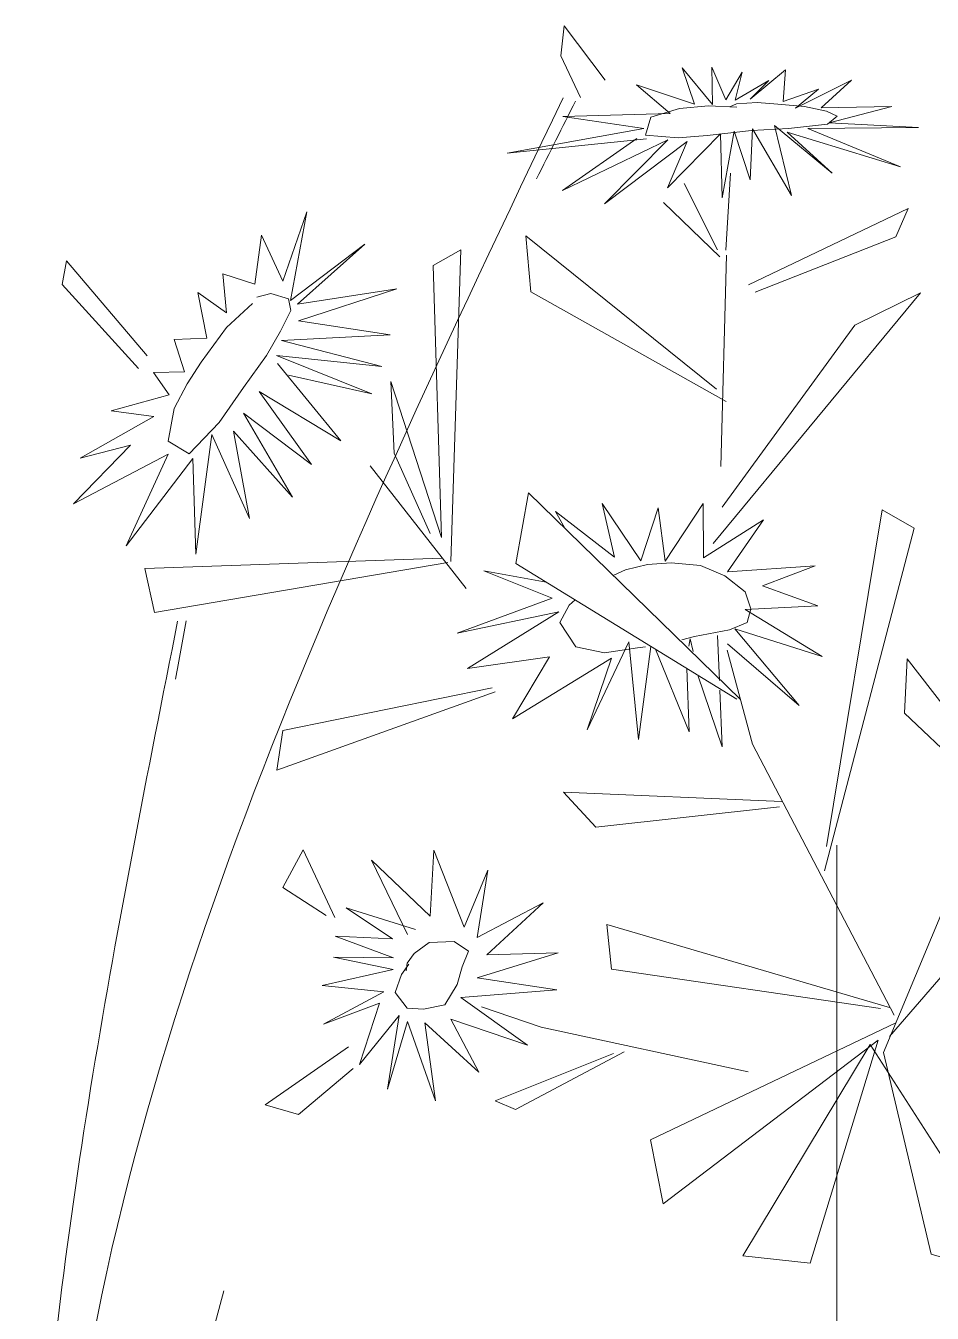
# Model space of a CAD drawing. Header units: millimetres. Extents: x 2033 to 2295, y 1536 to 1691.
# Drawn here: x 2144.3821 to 2144.6568, y 1628.4369 to 1628.8272 of the extents above; entities that cross this region are included whole.
import ezdxf

# ---------------------------------------------------------------- set-up
doc = ezdxf.new("R2010")
doc.units = ezdxf.units.MM
doc.layers.add('Verde', color=58, linetype='Continuous', lineweight=13)

# ---------------------------------------------------------------- blocks, each defined once
blk = doc.blocks.new('verdess')
at = {"lineweight": 0}
blk.add_line((736.87645, 507.25871), (736.87645, 507.65675), dxfattribs=at)
for points in [[(736.64166, 507.25324), (736.64166, 507.44225), (736.79345, 507.88328)], [(736.79721, 507.88227), (736.78541, 507.85869)], [(736.63465, 507.25557), (736.63465, 507.44925), (736.67668, 507.72461)], [(736.676, 507.70701), (736.67921, 507.7247)], [(736.65333, 507.26024), (736.66034, 507.38858), (736.6907, 507.52159)]]:
    blk.add_spline(points, degree=3, dxfattribs=at)

msp = doc.modelspace()

# ---------------------------------------------------------------- linework, layer by layer
at = {"layer": 'Verde', "color": 86, "linetype": 'Continuous'}
for p, q in [((2144.54526, 1628.82716), (2144.54424, 1628.818)), ((2144.55769, 1628.81064), (2144.54526, 1628.82716)), ((2144.54424, 1628.818), (2144.55024, 1628.80541)), ((2144.59174, 1628.75926), (2144.58159, 1628.77935)), ((2144.59422, 1628.75911), (2144.59561, 1628.78248)), ((2144.57537, 1628.77353), (2144.59246, 1628.75715)), ((2144.60107, 1628.74863), (2144.64953, 1628.7718)), ((2144.64953, 1628.7718), (2144.64572, 1628.76321)), ((2144.53366, 1628.76349), (2144.53516, 1628.74647)), ((2144.59146, 1628.71701), (2144.53366, 1628.76349)), ((2144.64572, 1628.76321), (2144.60316, 1628.74641)), ((2144.39443, 1628.75587), (2144.39315, 1628.74873)), ((2144.41896, 1628.72712), (2144.39443, 1628.75587)), ((2144.51397, 1628.75924), (2144.50557, 1628.7545)), ((2144.51088, 1628.66479), (2144.51397, 1628.75924)), ((2144.59443, 1628.75765), (2144.59273, 1628.6935)), ((2144.50557, 1628.7545), (2144.50813, 1628.67207)), ((2144.39315, 1628.74873), (2144.41624, 1628.72328)), ((2144.53516, 1628.74647), (2144.59431, 1628.71326)), ((2144.65321, 1628.74618), (2144.59044, 1628.67018)), ((2144.6333, 1628.73643), (2144.65321, 1628.74618)), ((2144.5931, 1628.68123), (2144.6333, 1628.73643)), ((2144.49276, 1628.71934), (2144.4938, 1628.69763)), ((2144.50813, 1628.67207), (2144.49276, 1628.71934)), ((2144.4938, 1628.69763), (2144.50465, 1628.67327)), ((2144.48652, 1628.69377), (2144.51555, 1628.65653)), ((2144.53062, 1628.66411), (2144.53447, 1628.68556)), ((2144.53447, 1628.68556), (2144.59866, 1628.62288)), ((2144.62478, 1628.5784), (2144.64164, 1628.68038)), ((2144.64164, 1628.68038), (2144.65129, 1628.67489)), ((2144.65129, 1628.67489), (2144.62417, 1628.57097)), ((2144.4182, 1628.6626), (2144.50825, 1628.66572)), ((2144.42115, 1628.64932), (2144.4182, 1628.6626)), ((2144.50999, 1628.66449), (2144.42115, 1628.64932)), ((2144.59762, 1628.62302), (2144.53062, 1628.66411)), ((2144.64916, 1628.63522), (2144.64833, 1628.61882)), ((2144.68358, 1628.5909), (2144.64916, 1628.63522)), ((2144.45822, 1628.60146), (2144.52437, 1628.6252)), ((2144.52345, 1628.62649), (2144.46003, 1628.61351)), ((2144.64833, 1628.61882), (2144.68157, 1628.58734)), ((2144.46003, 1628.61351), (2144.45822, 1628.60146)), ((2144.60237, 1628.60935), (2144.6452, 1628.5272)), ((2144.54501, 1628.5948), (2144.55488, 1628.58421)), ((2144.61121, 1628.59199), (2144.54501, 1628.5948)), ((2144.55488, 1628.58421), (2144.61051, 1628.59034)), ((2144.46613, 1628.57733), (2144.46006, 1628.56596)), ((2144.47576, 1628.55685), (2144.46613, 1628.57733)), ((2144.46006, 1628.56596), (2144.47315, 1628.55744)), ((2144.64206, 1628.51595), (2144.66139, 1628.5624)), ((2144.55817, 1628.55473), (2144.55958, 1628.54122)), ((2144.64383, 1628.52959), (2144.55817, 1628.55473)), ((2144.67053, 1628.55176), (2144.64388, 1628.52074)), ((2144.55958, 1628.54122), (2144.64111, 1628.52927)), ((2144.53829, 1628.52356), (2144.52017, 1628.52976)), ((2144.53829, 1628.52356), (2144.60102, 1628.51004)), ((2144.64575, 1628.52486), (2144.57146, 1628.48948)), ((2144.47989, 1628.51767), (2144.45467, 1628.50005)), ((2144.57525, 1628.47002), (2144.6404, 1628.51968)), ((2144.59941, 1628.4543), (2144.63794, 1628.51835)), ((2144.6404, 1628.51968), (2144.61978, 1628.45202)), ((2144.63794, 1628.51835), (2144.68378, 1628.447)), ((2144.52439, 1628.50126), (2144.5602, 1628.51561)), ((2144.56345, 1628.51609), (2144.53053, 1628.49867)), ((2144.65649, 1628.45476), (2144.64206, 1628.51595)), ((2144.46476, 1628.49709), (2144.48132, 1628.51109)), ((2144.45467, 1628.50005), (2144.46476, 1628.49709)), ((2144.53053, 1628.49867), (2144.52439, 1628.50126)), ((2144.57146, 1628.48948), (2144.57525, 1628.47002)), ((2144.61978, 1628.45202), (2144.59941, 1628.4543)), ((2144.68378, 1628.447), (2144.65649, 1628.45476))]:
    msp.add_line(p, q, dxfattribs=at)
at = {"layer": 'Verde', "color": 221, "linetype": 'Continuous'}
for p, q in [((2144.58099, 1628.81444), (2144.59017, 1628.80324)), ((2144.58475, 1628.80341), (2144.58099, 1628.81444)), ((2144.59003, 1628.81464), (2144.59424, 1628.80473)), ((2144.59017, 1628.80324), (2144.59003, 1628.81464)), ((2144.59424, 1628.80473), (2144.5992, 1628.81309)), ((2144.5992, 1628.81309), (2144.59709, 1628.80462)), ((2144.59709, 1628.80462), (2144.6073, 1628.81053)), ((2144.60166, 1628.80489), (2144.61232, 1628.81377)), ((2144.6073, 1628.81053), (2144.60166, 1628.80489)), ((2144.61232, 1628.81377), (2144.61157, 1628.80423)), ((2144.61538, 1628.80218), (2144.63228, 1628.81071)), ((2144.63228, 1628.81071), (2144.62314, 1628.80228)), ((2144.56721, 1628.80926), (2144.58475, 1628.80341)), ((2144.57734, 1628.80057), (2144.56721, 1628.80926)), ((2144.61157, 1628.80423), (2144.62237, 1628.80792)), ((2144.62237, 1628.80792), (2144.61538, 1628.80218)), ((2144.62314, 1628.80228), (2144.64459, 1628.80268)), ((2144.64459, 1628.80268), (2144.62553, 1628.79768)), ((2144.54485, 1628.79964), (2144.57734, 1628.80057)), ((2144.56938, 1628.79601), (2144.54485, 1628.79964)), ((2144.52802, 1628.78852), (2144.56938, 1628.79601)), ((2144.59681, 1628.7952), (2144.59317, 1628.77503)), ((2144.60166, 1628.78048), (2144.59681, 1628.7952)), ((2144.60236, 1628.79588), (2144.60166, 1628.78048)), ((2144.61413, 1628.77565), (2144.60236, 1628.79588)), ((2144.6265, 1628.78249), (2144.60897, 1628.7969)), ((2144.60897, 1628.7969), (2144.61413, 1628.77565)), ((2144.61284, 1628.79493), (2144.6265, 1628.78249)), ((2144.64716, 1628.78442), (2144.61284, 1628.79493)), ((2144.65258, 1628.79634), (2144.6191, 1628.79601)), ((2144.6191, 1628.79601), (2144.64716, 1628.78442)), ((2144.62553, 1628.79768), (2144.65258, 1628.79634)), ((2144.57017, 1628.79288), (2144.52802, 1628.78852)), ((2144.54477, 1628.77724), (2144.56725, 1628.79299)), ((2144.57668, 1628.79255), (2144.54477, 1628.77724)), ((2144.55744, 1628.77319), (2144.57668, 1628.79255)), ((2144.58252, 1628.79208), (2144.55744, 1628.77319)), ((2144.59261, 1628.79437), (2144.57659, 1628.77803)), ((2144.57659, 1628.77803), (2144.58252, 1628.79208)), ((2144.59317, 1628.77503), (2144.59261, 1628.79437)), ((2144.46003, 1628.74977), (2144.46732, 1628.77072)), ((2144.46732, 1628.77072), (2144.46231, 1628.74382)), ((2144.45153, 1628.74878), (2144.45354, 1628.7637)), ((2144.45354, 1628.7637), (2144.46003, 1628.74977)), ((2144.46231, 1628.74382), (2144.4849, 1628.76093)), ((2144.4849, 1628.76093), (2144.46449, 1628.74274)), ((2144.44182, 1628.75197), (2144.45153, 1628.74878)), ((2144.44294, 1628.74014), (2144.44182, 1628.75197)), ((2144.43422, 1628.74626), (2144.44294, 1628.74014)), ((2144.43698, 1628.73246), (2144.43422, 1628.74626)), ((2144.46449, 1628.74274), (2144.49459, 1628.74742)), ((2144.49459, 1628.74742), (2144.46481, 1628.73773)), ((2144.46481, 1628.73773), (2144.49257, 1628.7335)), ((2144.42709, 1628.73203), (2144.43698, 1628.73246)), ((2144.49257, 1628.7335), (2144.4596, 1628.7317)), ((2144.43021, 1628.72229), (2144.42709, 1628.73203)), ((2144.4596, 1628.7317), (2144.49001, 1628.72382)), ((2144.45813, 1628.72722), (2144.48699, 1628.71562)), ((2144.49001, 1628.72382), (2144.45813, 1628.72722)), ((2144.45838, 1628.72481), (2144.47757, 1628.7013)), ((2144.42083, 1628.72207), (2144.43021, 1628.72229)), ((2144.42561, 1628.71531), (2144.42083, 1628.72207)), ((2144.48699, 1628.71562), (2144.4617, 1628.72121)), ((2144.40802, 1628.71042), (2144.42561, 1628.71531)), ((2144.45283, 1628.71633), (2144.46866, 1628.69415)), ((2144.47757, 1628.7013), (2144.45283, 1628.71633)), ((2144.42092, 1628.70873), (2144.40802, 1628.71042)), ((2144.44807, 1628.70975), (2144.46295, 1628.68422)), ((2144.46866, 1628.69415), (2144.44807, 1628.70975)), ((2144.39866, 1628.6961), (2144.42092, 1628.70873)), ((2144.43851, 1628.70322), (2144.43368, 1628.66702)), ((2144.44987, 1628.67776), (2144.43851, 1628.70322)), ((2144.44505, 1628.70423), (2144.44987, 1628.67776)), ((2144.46295, 1628.68422), (2144.44505, 1628.70423)), ((2144.39663, 1628.68227), (2144.41389, 1628.70005)), ((2144.42525, 1628.69732), (2144.39663, 1628.68227)), ((2144.41389, 1628.70005), (2144.39866, 1628.6961)), ((2144.41255, 1628.66949), (2144.42525, 1628.69732)), ((2144.43272, 1628.69597), (2144.41255, 1628.66949)), ((2144.43368, 1628.66702), (2144.43272, 1628.69597)), ((2144.55679, 1628.68236), (2144.56847, 1628.66497)), ((2144.56049, 1628.66603), (2144.55679, 1628.68236)), ((2144.57584, 1628.66488), (2144.58739, 1628.6823)), ((2144.58739, 1628.6823), (2144.58745, 1628.66586)), ((2144.54543, 1628.67486), (2144.54259, 1628.67991)), ((2144.54259, 1628.67991), (2144.56049, 1628.66603)), ((2144.56847, 1628.66497), (2144.57371, 1628.68107)), ((2144.57371, 1628.68107), (2144.57584, 1628.66488)), ((2144.58745, 1628.66586), (2144.60568, 1628.67734)), ((2144.60568, 1628.67734), (2144.59474, 1628.66164)), ((2144.59474, 1628.66164), (2144.62135, 1628.66345)), ((2144.62135, 1628.66345), (2144.6054, 1628.65735)), ((2144.53976, 1628.65851), (2144.52095, 1628.66196)), ((2144.54165, 1628.65367), (2144.52095, 1628.66196)), ((2144.6054, 1628.65735), (2144.62216, 1628.65127)), ((2144.51282, 1628.64304), (2144.54165, 1628.65367)), ((2144.62216, 1628.65127), (2144.60015, 1628.65023)), ((2144.54367, 1628.64946), (2144.51282, 1628.64304)), ((2144.51602, 1628.6323), (2144.54367, 1628.64946)), ((2144.60015, 1628.65023), (2144.62348, 1628.63594)), ((2144.59695, 1628.64436), (2144.61646, 1628.62113)), ((2144.62348, 1628.63594), (2144.59695, 1628.64436)), ((2144.56483, 1628.64045), (2144.55218, 1628.61371)), ((2144.56781, 1628.61081), (2144.56483, 1628.64045)), ((2144.57156, 1628.63901), (2144.56781, 1628.61081)), ((2144.58342, 1628.64129), (2144.58299, 1628.63911)), ((2144.58439, 1628.6375), (2144.58342, 1628.64129)), ((2144.59228, 1628.62867), (2144.59171, 1628.64228)), ((2144.61646, 1628.62113), (2144.59474, 1628.63983)), ((2144.5408, 1628.6359), (2144.51602, 1628.6323)), ((2144.52963, 1628.61708), (2144.5408, 1628.6359)), ((2144.55962, 1628.63543), (2144.52963, 1628.61708)), ((2144.55218, 1628.61371), (2144.55962, 1628.63543)), ((2144.57297, 1628.63814), (2144.5831, 1628.61309)), ((2144.60237, 1628.60935), (2144.59467, 1628.63792)), ((2144.58244, 1628.63233), (2144.5831, 1628.61309)), ((2144.5858, 1628.63027), (2144.59311, 1628.60858)), ((2144.5924, 1628.6257), (2144.59311, 1628.60858)), ((2144.5058, 1628.57723), (2144.50469, 1628.55728)), ((2144.51501, 1628.55388), (2144.5058, 1628.57723)), ((2144.48693, 1628.57417), (2144.49782, 1628.55164)), ((2144.50469, 1628.55728), (2144.48693, 1628.57417)), ((2144.52216, 1628.57123), (2144.51501, 1628.55388)), ((2144.51891, 1628.55078), (2144.52216, 1628.57123)), ((2144.53892, 1628.5613), (2144.51891, 1628.55078)), ((2144.52178, 1628.54555), (2144.53892, 1628.5613)), ((2144.47919, 1628.55973), (2144.49326, 1628.55038)), ((2144.50026, 1628.55319), (2144.47919, 1628.55973)), ((2144.47592, 1628.55119), (2144.49352, 1628.54461)), ((2144.49326, 1628.55038), (2144.47592, 1628.55119)), ((2144.51894, 1628.53852), (2144.5434, 1628.54609)), ((2144.5434, 1628.54609), (2144.52178, 1628.54555)), ((2144.49343, 1628.54108), (2144.47196, 1628.53624)), ((2144.47532, 1628.54478), (2144.49343, 1628.54108)), ((2144.49352, 1628.54461), (2144.47532, 1628.54478)), ((2144.54307, 1628.53494), (2144.51894, 1628.53852)), ((2144.47196, 1628.53624), (2144.49058, 1628.53428)), ((2144.49058, 1628.53428), (2144.47233, 1628.52446)), ((2144.51392, 1628.53257), (2144.54307, 1628.53494)), ((2144.47233, 1628.52446), (2144.48929, 1628.53088)), ((2144.48929, 1628.53088), (2144.48324, 1628.51226)), ((2144.53414, 1628.51813), (2144.51392, 1628.53257)), ((2144.48324, 1628.51226), (2144.49524, 1628.52715)), ((2144.49524, 1628.52715), (2144.49177, 1628.50475)), ((2144.51096, 1628.52598), (2144.53414, 1628.51813)), ((2144.51942, 1628.50995), (2144.51096, 1628.52598)), ((2144.49177, 1628.50475), (2144.49776, 1628.5253)), ((2144.49776, 1628.5253), (2144.5063, 1628.50122)), ((2144.503, 1628.52491), (2144.51942, 1628.50995)), ((2144.5063, 1628.50122), (2144.503, 1628.52491))]:
    msp.add_line(p, q, dxfattribs=at)
at = {"layer": 'Verde', "color": 50, "linetype": 'Continuous'}
for p, q in [((2144.45216, 1628.74488), (2144.4564, 1628.74597)), ((2144.4564, 1628.74597), (2144.46173, 1628.74437)), ((2144.46173, 1628.74437), (2144.46248, 1628.74082)), ((2144.44295, 1628.7357), (2144.45083, 1628.74293)), ((2144.46248, 1628.74082), (2144.45932, 1628.73453)), ((2144.43525, 1628.7252), (2144.44295, 1628.7357)), ((2144.45932, 1628.73453), (2144.45509, 1628.72724)), ((2144.43104, 1628.71858), (2144.43525, 1628.7252)), ((2144.45509, 1628.72724), (2144.44814, 1628.71747)), ((2144.42709, 1628.71114), (2144.43104, 1628.71858)), ((2144.44814, 1628.71747), (2144.44072, 1628.70691)), ((2144.42529, 1628.70119), (2144.42709, 1628.71114)), ((2144.44072, 1628.70691), (2144.4316, 1628.6974)), ((2144.4316, 1628.6974), (2144.42529, 1628.70119)), ((2144.56014, 1628.6605), (2144.56382, 1628.66218)), ((2144.56382, 1628.66218), (2144.57052, 1628.66387)), ((2144.57052, 1628.66387), (2144.57764, 1628.66434)), ((2144.57764, 1628.66434), (2144.58655, 1628.66353)), ((2144.58655, 1628.66353), (2144.59395, 1628.66041)), ((2144.59395, 1628.66041), (2144.60014, 1628.6556)), ((2144.60014, 1628.6556), (2144.60182, 1628.65045)), ((2144.54398, 1628.6463), (2144.54682, 1628.65155)), ((2144.54856, 1628.65311), (2144.54682, 1628.65155)), ((2144.60182, 1628.65045), (2144.60066, 1628.64625)), ((2144.54881, 1628.63887), (2144.54398, 1628.6463)), ((2144.59536, 1628.64399), (2144.58471, 1628.64199)), ((2144.60066, 1628.64625), (2144.59536, 1628.64399)), ((2144.55753, 1628.63711), (2144.54881, 1628.63887)), ((2144.56988, 1628.63891), (2144.56748, 1628.63855)), ((2144.58089, 1628.64104), (2144.58471, 1628.64199)), ((2144.56748, 1628.63855), (2144.55753, 1628.63711))]:
    msp.add_line(p, q, dxfattribs=at)
for points in [[(2144.59542, 1628.80256), (2144.59745, 1628.80347), (2144.60377, 1628.80388), (2144.61002, 1628.80336), (2144.61805, 1628.80264), (2144.62471, 1628.80122), (2144.62793, 1628.79971), (2144.62501, 1628.79731), (2144.61323, 1628.79597), (2144.60199, 1628.79543), (2144.5886, 1628.79389), (2144.5798, 1628.79321), (2144.56995, 1628.79396), (2144.57148, 1628.79944), (2144.5802, 1628.80205), (2144.58898, 1628.8029), (2144.59759, 1628.80248)], [(2144.49739, 1628.54071), (2144.49767, 1628.543), (2144.49982, 1628.54589), (2144.50431, 1628.5493), (2144.51196, 1628.54956), (2144.5163, 1628.5466), (2144.51438, 1628.54191), (2144.51279, 1628.53657), (2144.50906, 1628.53038), (2144.50268, 1628.52909), (2144.49772, 1628.52938), (2144.49406, 1628.53409), (2144.49601, 1628.53958), (2144.49815, 1628.5427)]]:
    msp.add_lwpolyline(points, dxfattribs=at)

# ---------------------------------------------------------------- block references
at = {"layer": 'Verde'}
msp.add_blockref('verdess', (1407.75147, 1120.92204), dxfattribs=at)

doc.saveas('drawing.dxf')
